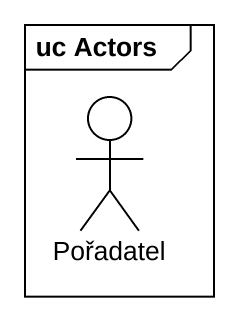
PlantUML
@startuml
mainframe uc Actors
actor Pořadatel
@enduml
